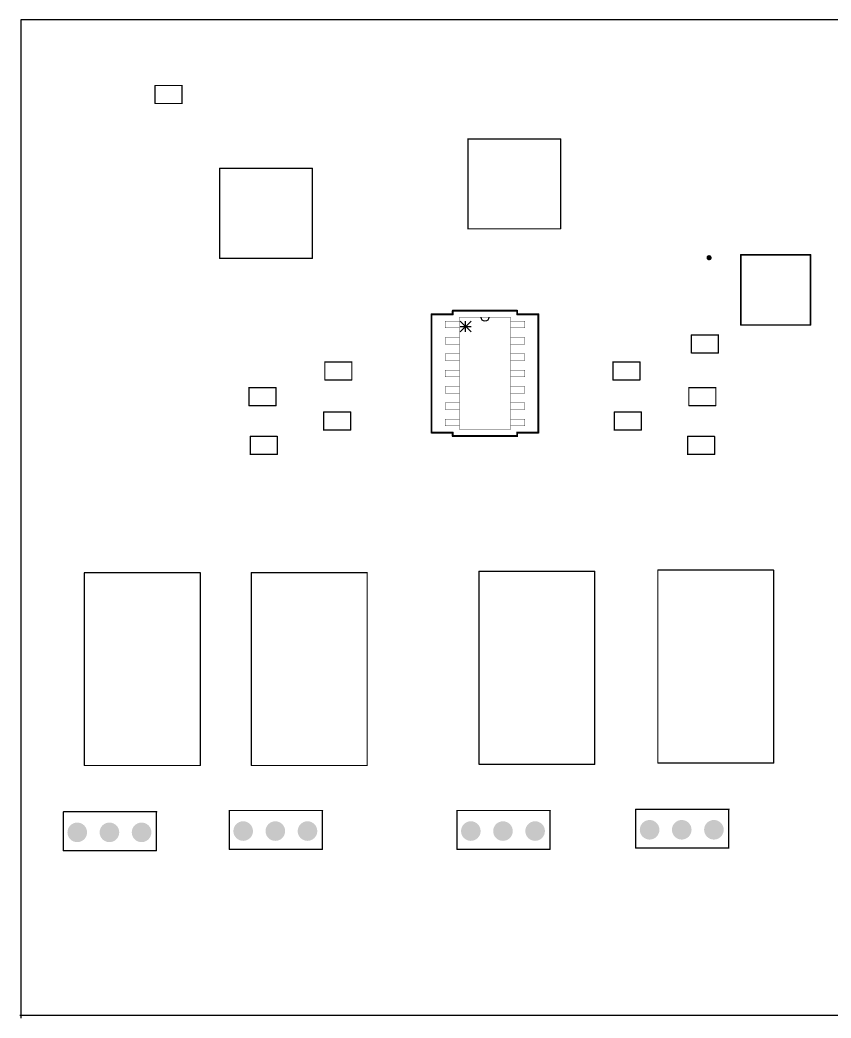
# Model space of a CAD drawing. Header units: millimetres. Extents: x 24 to 181, y 24 to 222.
# Drawn here: x 24 to 87, y 144 to 221.7 of the extents above; entities that cross this region are included whole.
import ezdxf

# ---------------------------------------------------------------- set-up
doc = ezdxf.new("R2010")
doc.units = ezdxf.units.MM
for name, color, linetype in [('Mechanical15', 56, 'Continuous'), ('Mechanical2', 216, 'Continuous'), ('MultiLayer', 9, 'Continuous')]:
    doc.layers.add(name, color=color, linetype=linetype)

msp = doc.modelspace()

# ---------------------------------------------------------------- hatches: boundary and pattern name
at = {"layer": 'MultiLayer'}
h = msp.add_hatch(color=9, dxfattribs=at)
edge = h.paths.add_edge_path()
edge.add_arc((28.42, 158.469), 0.762, 0, 360)
h = msp.add_hatch(color=9, dxfattribs=at)
edge = h.paths.add_edge_path()
edge.add_arc((30.92, 158.469), 0.762, 0, 360)
h = msp.add_hatch(color=9, dxfattribs=at)
edge = h.paths.add_edge_path()
edge.add_arc((33.42, 158.469), 0.762, 0, 360)
h = msp.add_hatch(color=9, dxfattribs=at)
edge = h.paths.add_edge_path()
edge.add_arc((41.32, 158.569), 0.762, 0, 360)
h = msp.add_hatch(color=9, dxfattribs=at)
edge = h.paths.add_edge_path()
edge.add_arc((43.82, 158.569), 0.762, 0, 360)
h = msp.add_hatch(color=9, dxfattribs=at)
edge = h.paths.add_edge_path()
edge.add_arc((46.32, 158.569), 0.762, 0, 360)
h = msp.add_hatch(color=9, dxfattribs=at)
edge = h.paths.add_edge_path()
edge.add_arc((59.02, 158.569), 0.762, 0, 360)
h = msp.add_hatch(color=9, dxfattribs=at)
edge = h.paths.add_edge_path()
edge.add_arc((61.52, 158.569), 0.762, 0, 360)
h = msp.add_hatch(color=9, dxfattribs=at)
edge = h.paths.add_edge_path()
edge.add_arc((64.02, 158.569), 0.762, 0, 360)
h = msp.add_hatch(color=9, dxfattribs=at)
edge = h.paths.add_edge_path()
edge.add_arc((72.92, 158.669), 0.762, 0, 360)
h = msp.add_hatch(color=9, dxfattribs=at)
edge = h.paths.add_edge_path()
edge.add_arc((75.42, 158.669), 0.762, 0, 360)
h = msp.add_hatch(color=9, dxfattribs=at)
edge = h.paths.add_edge_path()
edge.add_arc((77.92, 158.669), 0.762, 0, 360)

# ---------------------------------------------------------------- linework, layer by layer
at = {"layer": 'Mechanical15'}
for p, q in [((57.619, 198.766), (57.619, 199.046)), ((57.619, 199.046), (62.622, 199.046)), ((62.622, 199.046), (62.622, 198.766)), ((55.964, 189.572), (55.964, 198.766)), ((55.964, 198.766), (57.619, 198.766)), ((62.622, 198.766), (64.277, 198.766)), ((64.277, 198.766), (64.277, 189.572)), ((57.619, 189.572), (55.964, 189.572)), ((57.619, 189.293), (57.619, 189.572)), ((64.277, 189.572), (62.622, 189.572)), ((62.622, 189.572), (62.622, 189.293)), ((62.622, 189.293), (57.619, 189.293))]:
    msp.add_line(p, q, dxfattribs=at)
at = {"layer": 'Mechanical15', "const_width": 0.152}
for points in [[(55.964, 198.766), (57.619, 198.766)], [(55.964, 189.572), (55.964, 198.766)], [(57.619, 199.046), (62.622, 199.046)], [(57.619, 198.766), (57.619, 199.046)], [(62.622, 198.766), (62.622, 199.046)], [(62.622, 198.766), (64.277, 198.766)], [(64.277, 189.572), (64.277, 198.766)], [(55.964, 189.572), (57.619, 189.572)], [(57.619, 189.293), (57.619, 189.572)], [(62.622, 189.293), (62.622, 189.572)], [(62.622, 189.572), (64.277, 189.572)], [(57.619, 189.293), (62.622, 189.293)]]:
    msp.add_lwpolyline(points, dxfattribs=at)
at = {"layer": 'Mechanical15', "const_width": 0.0762}
for points in [[(55.926, 198.766, 1), (56.002, 198.766, 1)], [(55.926, 198.766, 1), (56.002, 198.766, 1)], [(57.58, 199.046, 1), (57.657, 199.046, 1)], [(57.58, 199.046, 1), (57.657, 199.046, 1)], [(57.58, 198.766, 1), (57.657, 198.766, 1)], [(57.58, 198.766, 1), (57.657, 198.766, 1)], [(62.584, 199.046, 1), (62.66, 199.046, 1)], [(62.584, 199.046, 1), (62.66, 199.046, 1)], [(62.584, 198.766, 1), (62.66, 198.766, 1)], [(62.584, 198.766, 1), (62.66, 198.766, 1)], [(64.239, 198.766, 1), (64.315, 198.766, 1)], [(64.239, 198.766, 1), (64.315, 198.766, 1)], [(55.926, 189.572, 1), (56.002, 189.572, 1)], [(55.926, 189.572, 1), (56.002, 189.572, 1)], [(57.58, 189.572, 1), (57.657, 189.572, 1)], [(57.58, 189.572, 1), (57.657, 189.572, 1)], [(62.584, 189.572, 1), (62.66, 189.572, 1)], [(62.584, 189.572, 1), (62.66, 189.572, 1)], [(64.239, 189.572, 1), (64.315, 189.572, 1)], [(64.239, 189.572, 1), (64.315, 189.572, 1)], [(57.58, 189.293, 1), (57.657, 189.293, 1)], [(57.58, 189.293, 1), (57.657, 189.293, 1)], [(62.584, 189.293, 1), (62.66, 189.293, 1)], [(62.584, 189.293, 1), (62.66, 189.293, 1)]]:
    msp.add_lwpolyline(points, format="xyb", close=True, dxfattribs=at)
at = {"layer": 'Mechanical2'}
for p, q in [((58.19, 198.25), (59.036, 197.404)), ((58.19, 197.404), (59.036, 198.25)), ((58.613, 197.404), (58.613, 198.25)), ((58.19, 197.827), (59.036, 197.827))]:
    msp.add_line(p, q, dxfattribs=at)
for points, const_width in [([(34.47, 215.169), (34.47, 216.569)], 0.1), ([(34.47, 216.569), (36.57, 216.569)], 0.1), ([(36.57, 215.169), (36.57, 216.569)], 0.1), ([(34.47, 215.169), (36.57, 215.169)], 0.1), ([(58.795, 205.719), (58.795, 212.419)], 0.1), ([(58.795, 212.419), (65.995, 212.419)], 0.1), ([(65.995, 205.419), (65.995, 212.419)], 0.1), ([(39.495, 203.419), (39.495, 210.119)], 0.1), ([(39.495, 210.119), (46.695, 210.119)], 0.1), ([(46.695, 203.119), (46.695, 210.119)], 0.1), ([(58.795, 205.419), (58.795, 205.719)], 0.1), ([(58.795, 205.419), (65.995, 205.419)], 0.1), ([(39.495, 203.119), (39.495, 203.419)], 0.1), ([(80.015, 197.939), (80.015, 203.399)], 0.127), ([(80.015, 203.399), (85.425, 203.399)], 0.127), ([(85.425, 197.939), (85.425, 203.399)], 0.127), ([(39.495, 203.119), (46.695, 203.119)], 0.1), ([(57.022, 198.233), (58.127, 198.233)], 0.0254), ([(57.022, 197.725), (57.022, 198.233)], 0.0254), ([(58.127, 198.538), (62.114, 198.538)], 0.0254), ([(58.127, 189.801), (58.127, 198.538)], 0.0254), ([(58.127, 197.725), (58.127, 198.233)], 0.0254), ([(62.114, 189.801), (62.114, 198.538)], 0.0254), ([(62.114, 198.233), (63.219, 198.233)], 0.0254), ([(62.114, 197.725), (62.114, 198.233)], 0.0254), ([(63.219, 197.725), (63.219, 198.233)], 0.0254), ([(80.015, 197.939), (85.425, 197.939)], 0.127), ([(57.022, 197.725), (58.127, 197.725)], 0.0254), ([(62.114, 197.725), (63.219, 197.725)], 0.0254), ([(57.022, 196.963), (58.127, 196.963)], 0.0254), ([(57.022, 196.455), (57.022, 196.963)], 0.0254), ([(57.022, 196.455), (58.127, 196.455)], 0.0254), ([(58.127, 196.455), (58.127, 196.963)], 0.0254), ([(62.114, 196.963), (63.219, 196.963)], 0.0254), ([(62.114, 196.455), (62.114, 196.963)], 0.0254), ([(62.114, 196.455), (63.219, 196.455)], 0.0254), ([(63.219, 196.455), (63.219, 196.963)], 0.0254), ([(76.17, 195.769), (76.17, 197.169)], 0.1), ([(76.17, 197.169), (78.27, 197.169)], 0.1), ([(78.27, 195.769), (78.27, 197.169)], 0.1), ([(57.022, 195.693), (58.127, 195.693)], 0.0254), ([(57.022, 195.185), (57.022, 195.693)], 0.0254), ([(58.127, 195.185), (58.127, 195.693)], 0.0254), ([(62.114, 195.693), (63.219, 195.693)], 0.0254), ([(62.114, 195.185), (62.114, 195.693)], 0.0254), ([(63.219, 195.185), (63.219, 195.693)], 0.0254), ([(76.17, 195.769), (78.27, 195.769)], 0.1), ([(47.67, 193.669), (47.67, 195.069)], 0.1), ([(47.67, 195.069), (49.77, 195.069)], 0.1), ([(49.77, 193.669), (49.77, 195.069)], 0.1), ([(57.022, 195.185), (58.127, 195.185)], 0.0254), ([(62.114, 195.185), (63.219, 195.185)], 0.0254), ([(70.07, 195.069), (72.17, 195.069)], 0.1), ([(70.07, 193.669), (70.07, 195.069)], 0.1), ([(72.17, 193.669), (72.17, 195.069)], 0.1), ([(57.022, 194.423), (58.127, 194.423)], 0.0254), ([(57.022, 193.915), (57.022, 194.423)], 0.0254), ([(58.127, 193.915), (58.127, 194.423)], 0.0254), ([(62.114, 194.423), (63.219, 194.423)], 0.0254), ([(62.114, 193.915), (62.114, 194.423)], 0.0254), ([(63.219, 193.915), (63.219, 194.423)], 0.0254), ([(47.67, 193.669), (49.77, 193.669)], 0.1), ([(57.022, 193.915), (58.127, 193.915)], 0.0254), ([(62.114, 193.915), (63.219, 193.915)], 0.0254), ([(70.07, 193.669), (72.17, 193.669)], 0.1), ([(41.77, 191.669), (41.77, 193.069)], 0.1), ([(41.77, 193.069), (43.87, 193.069)], 0.1), ([(43.87, 191.669), (43.87, 193.069)], 0.1), ([(57.022, 193.153), (58.127, 193.153)], 0.0254), ([(57.022, 192.645), (57.022, 193.153)], 0.0254), ([(57.022, 192.645), (58.127, 192.645)], 0.0254), ([(58.127, 192.645), (58.127, 193.153)], 0.0254), ([(62.114, 193.153), (63.219, 193.153)], 0.0254), ([(62.114, 192.645), (62.114, 193.153)], 0.0254), ([(62.114, 192.645), (63.219, 192.645)], 0.0254), ([(63.219, 192.645), (63.219, 193.153)], 0.0254), ([(75.97, 193.069), (78.07, 193.069)], 0.1), ([(75.97, 191.669), (75.97, 193.069)], 0.1), ([(78.07, 191.669), (78.07, 193.069)], 0.1), ([(57.022, 191.883), (58.127, 191.883)], 0.0254), ([(57.022, 191.375), (57.022, 191.883)], 0.0254), ([(58.127, 191.375), (58.127, 191.883)], 0.0254), ([(62.114, 191.883), (63.219, 191.883)], 0.0254), ([(62.114, 191.375), (62.114, 191.883)], 0.0254), ([(63.219, 191.375), (63.219, 191.883)], 0.0254), ([(41.77, 191.669), (43.87, 191.669)], 0.1), ([(47.57, 189.769), (47.57, 191.169)], 0.1), ([(47.57, 191.169), (49.67, 191.169)], 0.1), ([(49.67, 189.769), (49.67, 191.169)], 0.1), ([(57.022, 191.375), (58.127, 191.375)], 0.0254), ([(62.114, 191.375), (63.219, 191.375)], 0.0254), ([(70.17, 191.169), (72.27, 191.169)], 0.1), ([(70.17, 189.769), (70.17, 191.169)], 0.1), ([(72.27, 189.769), (72.27, 191.169)], 0.1), ([(75.97, 191.669), (78.07, 191.669)], 0.1), ([(57.022, 190.613), (58.127, 190.613)], 0.0254), ([(57.022, 190.105), (57.022, 190.613)], 0.0254), ([(58.127, 190.105), (58.127, 190.613)], 0.0254), ([(62.114, 190.613), (63.219, 190.613)], 0.0254), ([(62.114, 190.105), (62.114, 190.613)], 0.0254), ([(63.219, 190.105), (63.219, 190.613)], 0.0254), ([(47.57, 189.769), (49.67, 189.769)], 0.1), ([(57.022, 190.105), (58.127, 190.105)], 0.0254), ([(58.127, 189.801), (62.114, 189.801)], 0.0254), ([(62.114, 190.105), (63.219, 190.105)], 0.0254), ([(70.17, 189.769), (72.27, 189.769)], 0.1), ([(41.87, 187.869), (41.87, 189.269)], 0.1), ([(41.87, 189.269), (43.97, 189.269)], 0.1), ([(43.97, 187.869), (43.97, 189.269)], 0.1), ([(75.87, 189.269), (77.97, 189.269)], 0.1), ([(75.87, 187.869), (75.87, 189.269)], 0.1), ([(77.97, 187.869), (77.97, 189.269)], 0.1), ([(41.87, 187.869), (43.97, 187.869)], 0.1), ([(75.87, 187.869), (77.97, 187.869)], 0.1), ([(28.98, 178.669), (37.98, 178.669)], 0.1), ([(28.98, 163.669), (28.98, 178.669)], 0.1), ([(37.98, 163.669), (37.98, 178.669)], 0.1), ([(41.96, 178.669), (50.96, 178.669)], 0.1), ([(41.96, 163.669), (41.96, 178.669)], 0.1), ([(50.96, 163.669), (50.96, 178.669)], 0.1), ([(59.66, 178.769), (68.66, 178.769)], 0.1), ([(59.66, 163.769), (59.66, 178.769)], 0.1), ([(68.66, 163.769), (68.66, 178.769)], 0.1), ([(73.56, 178.869), (82.56, 178.869)], 0.1), ([(73.56, 163.869), (73.56, 178.869)], 0.1), ([(82.56, 163.869), (82.56, 178.869)], 0.1), ([(73.56, 163.869), (82.56, 163.869)], 0.1), ([(28.98, 163.669), (37.98, 163.669)], 0.1), ([(41.96, 163.669), (50.96, 163.669)], 0.1), ([(59.66, 163.769), (68.66, 163.769)], 0.1), ([(27.345, 160.069), (34.595, 160.069)], 0.1), ([(27.345, 157.044), (27.345, 160.069)], 0.1), ([(34.57, 157.044), (34.57, 160.069)], 0.1), ([(40.245, 160.169), (47.495, 160.169)], 0.1), ([(40.245, 157.144), (40.245, 160.169)], 0.1), ([(47.47, 157.144), (47.47, 160.169)], 0.1), ([(57.945, 160.169), (65.195, 160.169)], 0.1), ([(57.945, 157.144), (57.945, 160.169)], 0.1), ([(65.17, 157.144), (65.17, 160.169)], 0.1), ([(71.845, 160.269), (79.095, 160.269)], 0.1), ([(71.845, 157.244), (71.845, 160.269)], 0.1), ([(79.07, 157.244), (79.07, 160.269)], 0.1), ([(27.345, 157.044), (34.545, 157.044)], 0.1), ([(40.245, 157.144), (47.445, 157.144)], 0.1), ([(57.945, 157.144), (65.145, 157.144)], 0.1), ([(71.845, 157.244), (79.045, 157.244)], 0.1)]:
    msp.add_lwpolyline(points, dxfattribs=dict(at, const_width=const_width))
for points, const_width in [([(34.445, 216.569, 1), (34.495, 216.569, 1)], 0.05), ([(34.445, 216.569, 1), (34.495, 216.569, 1)], 0.05), ([(36.545, 216.569, 1), (36.595, 216.569, 1)], 0.05), ([(36.545, 216.569, 1), (36.595, 216.569, 1)], 0.05), ([(34.445, 215.169, 1), (34.495, 215.169, 1)], 0.05), ([(34.445, 215.169, 1), (34.495, 215.169, 1)], 0.05), ([(36.545, 215.169, 1), (36.595, 215.169, 1)], 0.05), ([(36.545, 215.169, 1), (36.595, 215.169, 1)], 0.05), ([(58.77, 212.419, 1), (58.82, 212.419, 1)], 0.05), ([(58.77, 212.419, 1), (58.82, 212.419, 1)], 0.05), ([(65.97, 212.419, 1), (66.02, 212.419, 1)], 0.05), ([(65.97, 212.419, 1), (66.02, 212.419, 1)], 0.05), ([(39.47, 210.119, 1), (39.52, 210.119, 1)], 0.05), ([(39.47, 210.119, 1), (39.52, 210.119, 1)], 0.05), ([(46.67, 210.119, 1), (46.72, 210.119, 1)], 0.05), ([(46.67, 210.119, 1), (46.72, 210.119, 1)], 0.05), ([(58.77, 205.719, 1), (58.82, 205.719, 1)], 0.05), ([(58.77, 205.719, 1), (58.82, 205.719, 1)], 0.05), ([(58.77, 205.419, 1), (58.82, 205.419, 1)], 0.05), ([(58.77, 205.419, 1), (58.82, 205.419, 1)], 0.05), ([(65.97, 205.419, 1), (66.02, 205.419, 1)], 0.05), ([(65.97, 205.419, 1), (66.02, 205.419, 1)], 0.05), ([(39.47, 203.419, 1), (39.52, 203.419, 1)], 0.05), ([(39.47, 203.419, 1), (39.52, 203.419, 1)], 0.05), ([(79.984, 203.399, 1), (80.047, 203.399, 1)], 0.0635), ([(79.984, 203.399, 1), (80.047, 203.399, 1)], 0.0635), ([(85.394, 203.399, 1), (85.457, 203.399, 1)], 0.0635), ([(85.394, 203.399, 1), (85.457, 203.399, 1)], 0.0635), ([(39.47, 203.119, 1), (39.52, 203.119, 1)], 0.05), ([(39.47, 203.119, 1), (39.52, 203.119, 1)], 0.05), ([(46.67, 203.119, 1), (46.72, 203.119, 1)], 0.05), ([(46.67, 203.119, 1), (46.72, 203.119, 1)], 0.05), ([(77.645, 203.174, 1), (77.445, 203.174, 1)], 0.2), ([(77.395, 203.174, 1), (77.495, 203.174, 1)], 0.1), ([(77.595, 203.174, 1), (77.695, 203.174, 1)], 0.1), ([(57.015, 198.233, 1), (57.028, 198.233, 1)], 0.0127), ([(57.015, 198.233, 1), (57.028, 198.233, 1)], 0.0127), ([(58.12, 198.538, 1), (58.133, 198.538, 1)], 0.0127), ([(58.12, 198.538, 1), (58.133, 198.538, 1)], 0.0127), ([(58.12, 198.233, 1), (58.133, 198.233, 1)], 0.0127), ([(58.12, 198.233, 1), (58.133, 198.233, 1)], 0.0127), ([(62.108, 198.538, 1), (62.121, 198.538, 1)], 0.0127), ([(62.108, 198.538, 1), (62.121, 198.538, 1)], 0.0127), ([(62.108, 198.233, 1), (62.121, 198.233, 1)], 0.0127), ([(62.108, 198.233, 1), (62.121, 198.233, 1)], 0.0127), ([(63.213, 198.233, 1), (63.226, 198.233, 1)], 0.0127), ([(63.213, 198.233, 1), (63.226, 198.233, 1)], 0.0127), ([(79.984, 197.939, 1), (80.047, 197.939, 1)], 0.0635), ([(79.984, 197.939, 1), (80.047, 197.939, 1)], 0.0635), ([(85.394, 197.939, 1), (85.457, 197.939, 1)], 0.0635), ([(85.394, 197.939, 1), (85.457, 197.939, 1)], 0.0635), ([(57.015, 197.725, 1), (57.028, 197.725, 1)], 0.0127), ([(57.015, 197.725, 1), (57.028, 197.725, 1)], 0.0127), ([(58.12, 197.725, 1), (58.133, 197.725, 1)], 0.0127), ([(58.12, 197.725, 1), (58.133, 197.725, 1)], 0.0127), ([(62.108, 197.725, 1), (62.121, 197.725, 1)], 0.0127), ([(62.108, 197.725, 1), (62.121, 197.725, 1)], 0.0127), ([(63.213, 197.725, 1), (63.226, 197.725, 1)], 0.0127), ([(63.213, 197.725, 1), (63.226, 197.725, 1)], 0.0127), ([(57.015, 196.963, 1), (57.028, 196.963, 1)], 0.0127), ([(57.015, 196.963, 1), (57.028, 196.963, 1)], 0.0127), ([(57.015, 196.455, 1), (57.028, 196.455, 1)], 0.0127), ([(57.015, 196.455, 1), (57.028, 196.455, 1)], 0.0127), ([(58.12, 196.963, 1), (58.133, 196.963, 1)], 0.0127), ([(58.12, 196.963, 1), (58.133, 196.963, 1)], 0.0127), ([(58.12, 196.455, 1), (58.133, 196.455, 1)], 0.0127), ([(58.12, 196.455, 1), (58.133, 196.455, 1)], 0.0127), ([(62.108, 196.963, 1), (62.121, 196.963, 1)], 0.0127), ([(62.108, 196.963, 1), (62.121, 196.963, 1)], 0.0127), ([(62.108, 196.455, 1), (62.121, 196.455, 1)], 0.0127), ([(62.108, 196.455, 1), (62.121, 196.455, 1)], 0.0127), ([(63.213, 196.963, 1), (63.226, 196.963, 1)], 0.0127), ([(63.213, 196.963, 1), (63.226, 196.963, 1)], 0.0127), ([(63.213, 196.455, 1), (63.226, 196.455, 1)], 0.0127), ([(63.213, 196.455, 1), (63.226, 196.455, 1)], 0.0127), ([(76.145, 197.169, 1), (76.195, 197.169, 1)], 0.05), ([(76.145, 197.169, 1), (76.195, 197.169, 1)], 0.05), ([(78.245, 197.169, 1), (78.295, 197.169, 1)], 0.05), ([(78.245, 197.169, 1), (78.295, 197.169, 1)], 0.05), ([(57.015, 195.693, 1), (57.028, 195.693, 1)], 0.0127), ([(57.015, 195.693, 1), (57.028, 195.693, 1)], 0.0127), ([(58.12, 195.693, 1), (58.133, 195.693, 1)], 0.0127), ([(58.12, 195.693, 1), (58.133, 195.693, 1)], 0.0127), ([(62.108, 195.693, 1), (62.121, 195.693, 1)], 0.0127), ([(62.108, 195.693, 1), (62.121, 195.693, 1)], 0.0127), ([(63.213, 195.693, 1), (63.226, 195.693, 1)], 0.0127), ([(63.213, 195.693, 1), (63.226, 195.693, 1)], 0.0127), ([(76.145, 195.769, 1), (76.195, 195.769, 1)], 0.05), ([(76.145, 195.769, 1), (76.195, 195.769, 1)], 0.05), ([(78.245, 195.769, 1), (78.295, 195.769, 1)], 0.05), ([(78.245, 195.769, 1), (78.295, 195.769, 1)], 0.05), ([(47.645, 195.069, 1), (47.695, 195.069, 1)], 0.05), ([(47.645, 195.069, 1), (47.695, 195.069, 1)], 0.05), ([(49.745, 195.069, 1), (49.795, 195.069, 1)], 0.05), ([(49.745, 195.069, 1), (49.795, 195.069, 1)], 0.05), ([(57.015, 195.185, 1), (57.028, 195.185, 1)], 0.0127), ([(57.015, 195.185, 1), (57.028, 195.185, 1)], 0.0127), ([(58.12, 195.185, 1), (58.133, 195.185, 1)], 0.0127), ([(58.12, 195.185, 1), (58.133, 195.185, 1)], 0.0127), ([(62.108, 195.185, 1), (62.121, 195.185, 1)], 0.0127), ([(62.108, 195.185, 1), (62.121, 195.185, 1)], 0.0127), ([(63.213, 195.185, 1), (63.226, 195.185, 1)], 0.0127), ([(63.213, 195.185, 1), (63.226, 195.185, 1)], 0.0127), ([(70.045, 195.069, 1), (70.095, 195.069, 1)], 0.05), ([(70.045, 195.069, 1), (70.095, 195.069, 1)], 0.05), ([(72.145, 195.069, 1), (72.195, 195.069, 1)], 0.05), ([(72.145, 195.069, 1), (72.195, 195.069, 1)], 0.05), ([(57.015, 194.423, 1), (57.028, 194.423, 1)], 0.0127), ([(57.015, 194.423, 1), (57.028, 194.423, 1)], 0.0127), ([(58.12, 194.423, 1), (58.133, 194.423, 1)], 0.0127), ([(58.12, 194.423, 1), (58.133, 194.423, 1)], 0.0127), ([(62.108, 194.423, 1), (62.121, 194.423, 1)], 0.0127), ([(62.108, 194.423, 1), (62.121, 194.423, 1)], 0.0127), ([(63.213, 194.423, 1), (63.226, 194.423, 1)], 0.0127), ([(63.213, 194.423, 1), (63.226, 194.423, 1)], 0.0127), ([(47.645, 193.669, 1), (47.695, 193.669, 1)], 0.05), ([(47.645, 193.669, 1), (47.695, 193.669, 1)], 0.05), ([(49.745, 193.669, 1), (49.795, 193.669, 1)], 0.05), ([(49.745, 193.669, 1), (49.795, 193.669, 1)], 0.05), ([(57.015, 193.915, 1), (57.028, 193.915, 1)], 0.0127), ([(57.015, 193.915, 1), (57.028, 193.915, 1)], 0.0127), ([(58.12, 193.915, 1), (58.133, 193.915, 1)], 0.0127), ([(58.12, 193.915, 1), (58.133, 193.915, 1)], 0.0127), ([(62.108, 193.915, 1), (62.121, 193.915, 1)], 0.0127), ([(62.108, 193.915, 1), (62.121, 193.915, 1)], 0.0127), ([(63.213, 193.915, 1), (63.226, 193.915, 1)], 0.0127), ([(63.213, 193.915, 1), (63.226, 193.915, 1)], 0.0127), ([(70.045, 193.669, 1), (70.095, 193.669, 1)], 0.05), ([(70.045, 193.669, 1), (70.095, 193.669, 1)], 0.05), ([(72.145, 193.669, 1), (72.195, 193.669, 1)], 0.05), ([(72.145, 193.669, 1), (72.195, 193.669, 1)], 0.05), ([(41.745, 193.069, 1), (41.795, 193.069, 1)], 0.05), ([(41.745, 193.069, 1), (41.795, 193.069, 1)], 0.05), ([(43.845, 193.069, 1), (43.895, 193.069, 1)], 0.05), ([(43.845, 193.069, 1), (43.895, 193.069, 1)], 0.05), ([(57.015, 193.153, 1), (57.028, 193.153, 1)], 0.0127), ([(57.015, 193.153, 1), (57.028, 193.153, 1)], 0.0127), ([(57.015, 192.645, 1), (57.028, 192.645, 1)], 0.0127), ([(57.015, 192.645, 1), (57.028, 192.645, 1)], 0.0127), ([(58.12, 193.153, 1), (58.133, 193.153, 1)], 0.0127), ([(58.12, 193.153, 1), (58.133, 193.153, 1)], 0.0127), ([(58.12, 192.645, 1), (58.133, 192.645, 1)], 0.0127), ([(58.12, 192.645, 1), (58.133, 192.645, 1)], 0.0127), ([(62.108, 193.153, 1), (62.121, 193.153, 1)], 0.0127), ([(62.108, 193.153, 1), (62.121, 193.153, 1)], 0.0127), ([(62.108, 192.645, 1), (62.121, 192.645, 1)], 0.0127), ([(62.108, 192.645, 1), (62.121, 192.645, 1)], 0.0127), ([(63.213, 193.153, 1), (63.226, 193.153, 1)], 0.0127), ([(63.213, 193.153, 1), (63.226, 193.153, 1)], 0.0127), ([(63.213, 192.645, 1), (63.226, 192.645, 1)], 0.0127), ([(63.213, 192.645, 1), (63.226, 192.645, 1)], 0.0127), ([(75.945, 193.069, 1), (75.995, 193.069, 1)], 0.05), ([(75.945, 193.069, 1), (75.995, 193.069, 1)], 0.05), ([(78.045, 193.069, 1), (78.095, 193.069, 1)], 0.05), ([(78.045, 193.069, 1), (78.095, 193.069, 1)], 0.05), ([(57.015, 191.883, 1), (57.028, 191.883, 1)], 0.0127), ([(57.015, 191.883, 1), (57.028, 191.883, 1)], 0.0127), ([(58.12, 191.883, 1), (58.133, 191.883, 1)], 0.0127), ([(58.12, 191.883, 1), (58.133, 191.883, 1)], 0.0127), ([(62.108, 191.883, 1), (62.121, 191.883, 1)], 0.0127), ([(62.108, 191.883, 1), (62.121, 191.883, 1)], 0.0127), ([(63.213, 191.883, 1), (63.226, 191.883, 1)], 0.0127), ([(63.213, 191.883, 1), (63.226, 191.883, 1)], 0.0127), ([(41.745, 191.669, 1), (41.795, 191.669, 1)], 0.05), ([(41.745, 191.669, 1), (41.795, 191.669, 1)], 0.05), ([(43.845, 191.669, 1), (43.895, 191.669, 1)], 0.05), ([(43.845, 191.669, 1), (43.895, 191.669, 1)], 0.05), ([(47.545, 191.169, 1), (47.595, 191.169, 1)], 0.05), ([(47.545, 191.169, 1), (47.595, 191.169, 1)], 0.05), ([(49.645, 191.169, 1), (49.695, 191.169, 1)], 0.05), ([(49.645, 191.169, 1), (49.695, 191.169, 1)], 0.05), ([(57.015, 191.375, 1), (57.028, 191.375, 1)], 0.0127), ([(57.015, 191.375, 1), (57.028, 191.375, 1)], 0.0127), ([(58.12, 191.375, 1), (58.133, 191.375, 1)], 0.0127), ([(58.12, 191.375, 1), (58.133, 191.375, 1)], 0.0127), ([(62.108, 191.375, 1), (62.121, 191.375, 1)], 0.0127), ([(62.108, 191.375, 1), (62.121, 191.375, 1)], 0.0127), ([(63.213, 191.375, 1), (63.226, 191.375, 1)], 0.0127), ([(63.213, 191.375, 1), (63.226, 191.375, 1)], 0.0127), ([(70.145, 191.169, 1), (70.195, 191.169, 1)], 0.05), ([(70.145, 191.169, 1), (70.195, 191.169, 1)], 0.05), ([(72.245, 191.169, 1), (72.295, 191.169, 1)], 0.05), ([(72.245, 191.169, 1), (72.295, 191.169, 1)], 0.05), ([(75.945, 191.669, 1), (75.995, 191.669, 1)], 0.05), ([(75.945, 191.669, 1), (75.995, 191.669, 1)], 0.05), ([(78.045, 191.669, 1), (78.095, 191.669, 1)], 0.05), ([(78.045, 191.669, 1), (78.095, 191.669, 1)], 0.05), ([(57.015, 190.613, 1), (57.028, 190.613, 1)], 0.0127), ([(57.015, 190.613, 1), (57.028, 190.613, 1)], 0.0127), ([(58.12, 190.613, 1), (58.133, 190.613, 1)], 0.0127), ([(58.12, 190.613, 1), (58.133, 190.613, 1)], 0.0127), ([(62.108, 190.613, 1), (62.121, 190.613, 1)], 0.0127), ([(62.108, 190.613, 1), (62.121, 190.613, 1)], 0.0127), ([(63.213, 190.613, 1), (63.226, 190.613, 1)], 0.0127), ([(63.213, 190.613, 1), (63.226, 190.613, 1)], 0.0127), ([(47.545, 189.769, 1), (47.595, 189.769, 1)], 0.05), ([(47.545, 189.769, 1), (47.595, 189.769, 1)], 0.05), ([(49.645, 189.769, 1), (49.695, 189.769, 1)], 0.05), ([(49.645, 189.769, 1), (49.695, 189.769, 1)], 0.05), ([(57.015, 190.105, 1), (57.028, 190.105, 1)], 0.0127), ([(57.015, 190.105, 1), (57.028, 190.105, 1)], 0.0127), ([(58.12, 190.105, 1), (58.133, 190.105, 1)], 0.0127), ([(58.12, 190.105, 1), (58.133, 190.105, 1)], 0.0127), ([(58.12, 189.801, 1), (58.133, 189.801, 1)], 0.0127), ([(58.12, 189.801, 1), (58.133, 189.801, 1)], 0.0127), ([(62.108, 190.105, 1), (62.121, 190.105, 1)], 0.0127), ([(62.108, 190.105, 1), (62.121, 190.105, 1)], 0.0127), ([(62.108, 189.801, 1), (62.121, 189.801, 1)], 0.0127), ([(62.108, 189.801, 1), (62.121, 189.801, 1)], 0.0127), ([(63.213, 190.105, 1), (63.226, 190.105, 1)], 0.0127), ([(63.213, 190.105, 1), (63.226, 190.105, 1)], 0.0127), ([(70.145, 189.769, 1), (70.195, 189.769, 1)], 0.05), ([(70.145, 189.769, 1), (70.195, 189.769, 1)], 0.05), ([(72.245, 189.769, 1), (72.295, 189.769, 1)], 0.05), ([(72.245, 189.769, 1), (72.295, 189.769, 1)], 0.05), ([(41.845, 189.269, 1), (41.895, 189.269, 1)], 0.05), ([(41.845, 189.269, 1), (41.895, 189.269, 1)], 0.05), ([(43.945, 189.269, 1), (43.995, 189.269, 1)], 0.05), ([(43.945, 189.269, 1), (43.995, 189.269, 1)], 0.05), ([(75.845, 189.269, 1), (75.895, 189.269, 1)], 0.05), ([(75.845, 189.269, 1), (75.895, 189.269, 1)], 0.05), ([(77.945, 189.269, 1), (77.995, 189.269, 1)], 0.05), ([(77.945, 189.269, 1), (77.995, 189.269, 1)], 0.05), ([(41.845, 187.869, 1), (41.895, 187.869, 1)], 0.05), ([(41.845, 187.869, 1), (41.895, 187.869, 1)], 0.05), ([(43.945, 187.869, 1), (43.995, 187.869, 1)], 0.05), ([(43.945, 187.869, 1), (43.995, 187.869, 1)], 0.05), ([(75.845, 187.869, 1), (75.895, 187.869, 1)], 0.05), ([(75.845, 187.869, 1), (75.895, 187.869, 1)], 0.05), ([(77.945, 187.869, 1), (77.995, 187.869, 1)], 0.05), ([(77.945, 187.869, 1), (77.995, 187.869, 1)], 0.05), ([(28.955, 178.669, 1), (29.005, 178.669, 1)], 0.05), ([(28.955, 178.669, 1), (29.005, 178.669, 1)], 0.05), ([(37.955, 178.669, 1), (38.005, 178.669, 1)], 0.05), ([(37.955, 178.669, 1), (38.005, 178.669, 1)], 0.05), ([(41.935, 178.669, 1), (41.985, 178.669, 1)], 0.05), ([(41.935, 178.669, 1), (41.985, 178.669, 1)], 0.05), ([(50.935, 178.669, 1), (50.985, 178.669, 1)], 0.05), ([(50.935, 178.669, 1), (50.985, 178.669, 1)], 0.05), ([(59.635, 178.769, 1), (59.685, 178.769, 1)], 0.05), ([(59.635, 178.769, 1), (59.685, 178.769, 1)], 0.05), ([(68.635, 178.769, 1), (68.685, 178.769, 1)], 0.05), ([(68.635, 178.769, 1), (68.685, 178.769, 1)], 0.05), ([(73.535, 178.869, 1), (73.585, 178.869, 1)], 0.05), ([(73.535, 178.869, 1), (73.585, 178.869, 1)], 0.05), ([(82.535, 178.869, 1), (82.585, 178.869, 1)], 0.05), ([(82.535, 178.869, 1), (82.585, 178.869, 1)], 0.05), ([(73.535, 163.869, 1), (73.585, 163.869, 1)], 0.05), ([(73.535, 163.869, 1), (73.585, 163.869, 1)], 0.05), ([(82.535, 163.869, 1), (82.585, 163.869, 1)], 0.05), ([(82.535, 163.869, 1), (82.585, 163.869, 1)], 0.05), ([(28.955, 163.669, 1), (29.005, 163.669, 1)], 0.05), ([(28.955, 163.669, 1), (29.005, 163.669, 1)], 0.05), ([(37.955, 163.669, 1), (38.005, 163.669, 1)], 0.05), ([(37.955, 163.669, 1), (38.005, 163.669, 1)], 0.05), ([(41.935, 163.669, 1), (41.985, 163.669, 1)], 0.05), ([(41.935, 163.669, 1), (41.985, 163.669, 1)], 0.05), ([(50.935, 163.669, 1), (50.985, 163.669, 1)], 0.05), ([(50.935, 163.669, 1), (50.985, 163.669, 1)], 0.05), ([(59.635, 163.769, 1), (59.685, 163.769, 1)], 0.05), ([(59.635, 163.769, 1), (59.685, 163.769, 1)], 0.05), ([(68.635, 163.769, 1), (68.685, 163.769, 1)], 0.05), ([(68.635, 163.769, 1), (68.685, 163.769, 1)], 0.05), ([(27.32, 160.069, 1), (27.37, 160.069, 1)], 0.05), ([(27.32, 160.069, 1), (27.37, 160.069, 1)], 0.05), ([(34.545, 160.069, 1), (34.595, 160.069, 1)], 0.05), ([(34.57, 160.069, 1), (34.62, 160.069, 1)], 0.05), ([(40.22, 160.169, 1), (40.27, 160.169, 1)], 0.05), ([(40.22, 160.169, 1), (40.27, 160.169, 1)], 0.05), ([(47.445, 160.169, 1), (47.495, 160.169, 1)], 0.05), ([(47.47, 160.169, 1), (47.52, 160.169, 1)], 0.05), ([(57.92, 160.169, 1), (57.97, 160.169, 1)], 0.05), ([(57.92, 160.169, 1), (57.97, 160.169, 1)], 0.05), ([(65.145, 160.169, 1), (65.195, 160.169, 1)], 0.05), ([(65.17, 160.169, 1), (65.22, 160.169, 1)], 0.05), ([(71.82, 160.269, 1), (71.87, 160.269, 1)], 0.05), ([(71.82, 160.269, 1), (71.87, 160.269, 1)], 0.05), ([(79.045, 160.269, 1), (79.095, 160.269, 1)], 0.05), ([(79.07, 160.269, 1), (79.12, 160.269, 1)], 0.05), ([(27.32, 157.044, 1), (27.37, 157.044, 1)], 0.05), ([(27.32, 157.044, 1), (27.37, 157.044, 1)], 0.05), ([(34.52, 157.044, 1), (34.57, 157.044, 1)], 0.05), ([(34.545, 157.044, 1), (34.595, 157.044, 1)], 0.05), ([(40.22, 157.144, 1), (40.27, 157.144, 1)], 0.05), ([(40.22, 157.144, 1), (40.27, 157.144, 1)], 0.05), ([(47.42, 157.144, 1), (47.47, 157.144, 1)], 0.05), ([(47.445, 157.144, 1), (47.495, 157.144, 1)], 0.05), ([(57.92, 157.144, 1), (57.97, 157.144, 1)], 0.05), ([(57.92, 157.144, 1), (57.97, 157.144, 1)], 0.05), ([(65.12, 157.144, 1), (65.17, 157.144, 1)], 0.05), ([(65.145, 157.144, 1), (65.195, 157.144, 1)], 0.05), ([(71.82, 157.244, 1), (71.87, 157.244, 1)], 0.05), ([(71.82, 157.244, 1), (71.87, 157.244, 1)], 0.05), ([(79.02, 157.244, 1), (79.07, 157.244, 1)], 0.05), ([(79.045, 157.244, 1), (79.095, 157.244, 1)], 0.05)]:
    msp.add_lwpolyline(points, format="xyb", close=True, dxfattribs=dict(at, const_width=const_width))
msp.add_lwpolyline([(60.425, 198.538, -1), (59.816, 198.538)], format="xyb", dxfattribs=at)
for points in [[(59.816, 198.538, 1), (59.816, 198.538, 1)], [(60.425, 198.538, 1), (60.425, 198.538, 1)]]:
    msp.add_lwpolyline(points, format="xyb", close=True, dxfattribs=at)
at = {"layer": 'MultiLayer'}
for p, q in [((177.02, 221.669), (24.02, 221.669)), ((24.02, 221.669), (24.02, 144.024)), ((23.965, 144.26), (176.965, 144.26))]:
    msp.add_line(p, q, dxfattribs=at)

doc.saveas('drawing.dxf')
